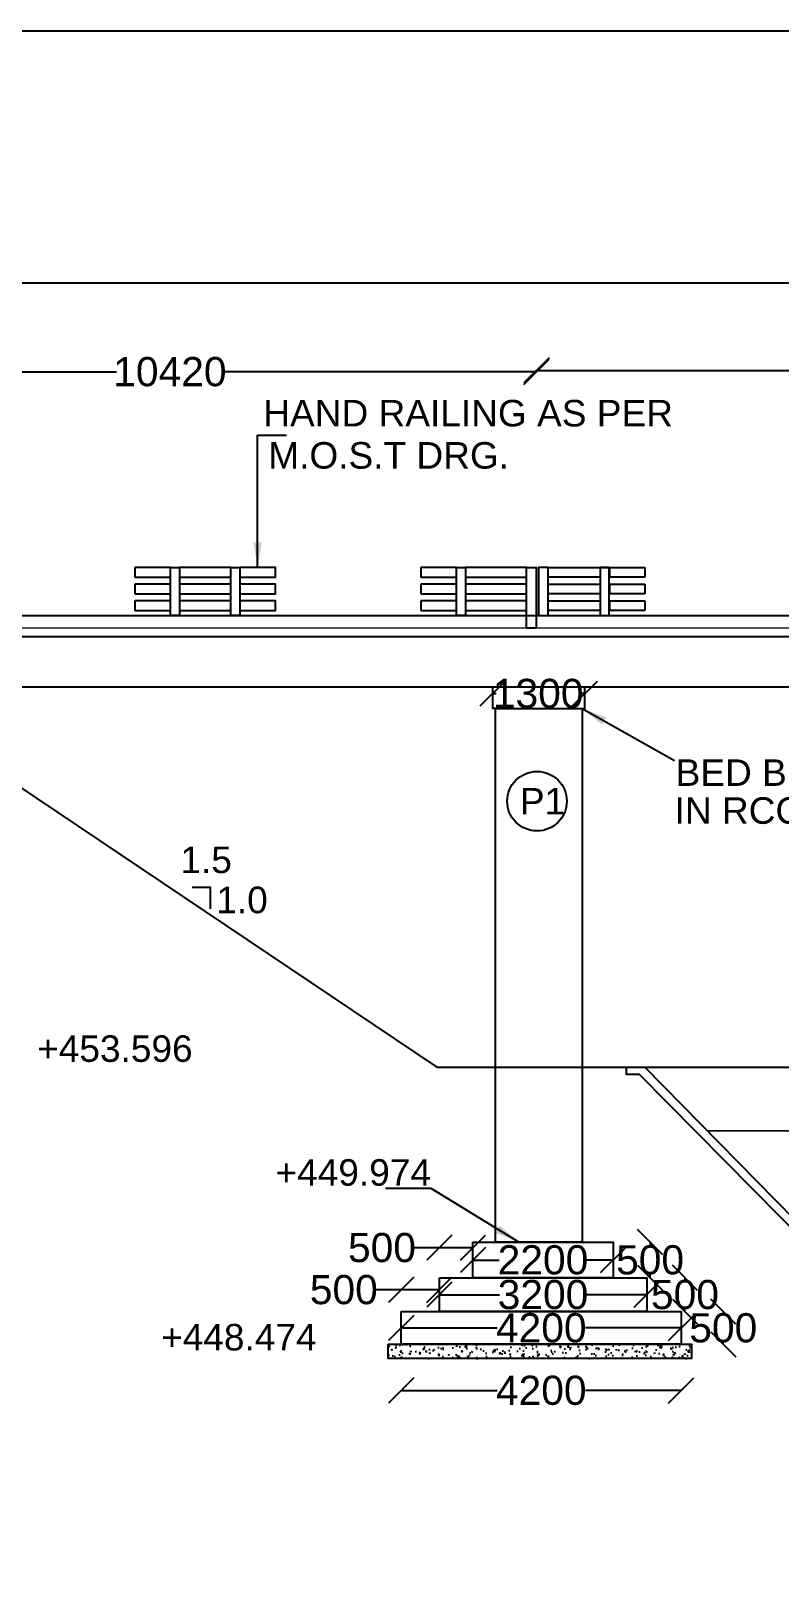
# Model space of a CAD drawing. Header units: millimetres. Extents: x 5124 to 3557214, y 2311 to 45955310.
# Drawn here: x 3533597 to 3536422, y 45949461 to 45955310 of the extents above; entities that cross this region are included whole.
import ezdxf

# ---------------------------------------------------------------- set-up
doc = ezdxf.new("R2010")
doc.units = ezdxf.units.MM
doc.header["$MEASUREMENT"] = 0
for name, color, linetype in [('DIMENSION', 7, 'Continuous'), ('DRAWING', 7, 'Continuous'), ('TEXT', 7, 'Continuous')]:
    doc.layers.add(name, color=color, linetype=linetype)
doc.styles.get("Standard").update_dxf_attribs({"font": 'arial.ttf', "height": 110})
doc.dimstyles.get("Standard").update_dxf_attribs({"dimtxt": 200, "dimasz": 110, "dimexe": 0.18, "dimexo": 0.0625, "dimgap": 0.09, "dimtad": 0, "dimtih": 1, "dimtoh": 1, "dimdec": 0, "dimzin": 0, "dimdsep": 46, "dimtxsty": 'Standard', "dimblk": 'OBLIQUE', "dimcen": 0.09, "dimse1": 1, "dimse2": 1, "dimadec": 0, "dimazin": 0, "dimtfac": 1, "dimtdec": 0, "dimtofl": 0, "dimtmove": 0, "dimatfit": 3, "dimfxl": 1, "dimtolj": 1, "dimtzin": 0, "dimarcsym": 0})

# ---------------------------------------------------------------- blocks, each defined once
blk = doc.blocks.new('_Oblique')
at = {"color": 0, "linetype": 'ByBlock', "lineweight": -2}
blk.add_line((-0.5, -0.5), (0.5, 0.5), dxfattribs=at)
blk = doc.blocks.new('*D36')
at = {"layer": 'Defpoints', "color": 0, "transparency": 16777216}
for p in [(3532738.7, 45954031.5), (3535503.6, 45954024.8), (3535503.6, 45954011.7)]:
    blk.add_point(p, dxfattribs=at)
at = {"layer": 'DIMENSION', "color": 0, "lineweight": -2, "transparency": 16777216}
for p, q in [((3532738.7, 45954024.8), (3533919.4, 45954024.8)), ((3535503.6, 45954024.8), (3534322.8, 45954024.8))]:
    blk.add_line(p, q, dxfattribs=at)
at = {"layer": 'DIMENSION', "color": 0, "lineweight": -2, "transparency": 16777216, "xscale": 95, "yscale": 95, "zscale": 95, "rotation": 180}
blk.add_blockref('_Oblique', (3532738.7, 45954024.8), dxfattribs=at)
at = {"layer": 'DIMENSION', "color": 0, "lineweight": -2, "transparency": 16777216, "xscale": 95, "yscale": 95, "zscale": 95}
blk.add_blockref('_Oblique', (3535503.6, 45954024.8), dxfattribs=at)
at = {"layer": 'DIMENSION', "color": 0, "transparency": 16777216, "insert": (3534121.1, 45954024.8), "char_height": 110, "attachment_point": 5}
blk.add_mtext('\\A1;10420', dxfattribs=at)
blk = doc.blocks.new('*D37')
at = {"layer": 'Defpoints', "color": 0, "transparency": 16777216}
for p in [(3535503.6, 45954011.7), (3538269.7, 45954030.2), (3538269.7, 45953362)]:
    blk.add_point(p, dxfattribs=at)
at = {"layer": 'DIMENSION', "color": 0, "lineweight": -2, "transparency": 16777216}
for p, q in [((3535503.6, 45954030.2), (3536684.9, 45954030.2)), ((3538269.7, 45954030.2), (3537088.4, 45954030.2))]:
    blk.add_line(p, q, dxfattribs=at)
at = {"layer": 'DIMENSION', "color": 0, "lineweight": -2, "transparency": 16777216, "xscale": 95, "yscale": 95, "zscale": 95, "rotation": 180}
blk.add_blockref('_Oblique', (3535503.6, 45954030.2), dxfattribs=at)
at = {"layer": 'DIMENSION', "color": 0, "lineweight": -2, "transparency": 16777216, "xscale": 95, "yscale": 95, "zscale": 95}
blk.add_blockref('_Oblique', (3538269.7, 45954030.2), dxfattribs=at)
at = {"layer": 'DIMENSION', "color": 0, "transparency": 16777216, "insert": (3536886.6, 45954030.2), "char_height": 110, "attachment_point": 5}
blk.add_mtext('\\A1;10420', dxfattribs=at)
blk = doc.blocks.new('*D38')
at = {"layer": 'Defpoints', "color": 0, "transparency": 16777216}
for p in [(3535263.8, 45950675.1), (3535792.3, 45950675.1), (3535792.3, 45950675.1)]:
    blk.add_point(p, dxfattribs=at)
at = {"layer": 'DIMENSION', "color": 0, "lineweight": -2, "transparency": 16777216}
for p, q in [((3535263.8, 45950675.1), (3535363, 45950675.1)), ((3535792.3, 45950675.1), (3535693.1, 45950675.1))]:
    blk.add_line(p, q, dxfattribs=at)
at = {"layer": 'DIMENSION', "color": 0, "lineweight": -2, "transparency": 16777216, "xscale": 95, "yscale": 95, "zscale": 95, "rotation": 180}
blk.add_blockref('_Oblique', (3535263.8, 45950675.1), dxfattribs=at)
at = {"layer": 'DIMENSION', "color": 0, "lineweight": -2, "transparency": 16777216, "xscale": 95, "yscale": 95, "zscale": 95}
blk.add_blockref('_Oblique', (3535792.3, 45950675.1), dxfattribs=at)
at = {"layer": 'DIMENSION', "color": 0, "transparency": 16777216, "insert": (3535528, 45950675.1), "char_height": 110, "attachment_point": 5}
blk.add_mtext('\\A1;2200', dxfattribs=at)
blk = doc.blocks.new('*D39')
at = {"layer": 'Defpoints', "color": 0, "transparency": 16777216}
for p in [(3535137.2, 45950544.2), (3535918.9, 45950544.2), (3535918.9, 45950544.2)]:
    blk.add_point(p, dxfattribs=at)
at = {"layer": 'DIMENSION', "color": 0, "lineweight": -2, "transparency": 16777216}
for p, q in [((3535137.2, 45950544.2), (3535363.9, 45950544.2)), ((3535918.9, 45950544.2), (3535692.2, 45950544.2))]:
    blk.add_line(p, q, dxfattribs=at)
at = {"layer": 'DIMENSION', "color": 0, "lineweight": -2, "transparency": 16777216, "xscale": 95, "yscale": 95, "zscale": 95, "rotation": 180}
blk.add_blockref('_Oblique', (3535137.2, 45950544.2), dxfattribs=at)
at = {"layer": 'DIMENSION', "color": 0, "lineweight": -2, "transparency": 16777216, "xscale": 95, "yscale": 95, "zscale": 95}
blk.add_blockref('_Oblique', (3535918.9, 45950544.2), dxfattribs=at)
at = {"layer": 'DIMENSION', "color": 0, "transparency": 16777216, "insert": (3535528.1, 45950544.2), "char_height": 110, "attachment_point": 5}
blk.add_mtext('\\A1;3200', dxfattribs=at)
blk = doc.blocks.new('*D40')
at = {"layer": 'Defpoints', "color": 0, "transparency": 16777216}
for p in [(3534993.3, 45950418.8), (3536049.2, 45950418.8), (3536049.2, 45950418.8)]:
    blk.add_point(p, dxfattribs=at)
at = {"layer": 'DIMENSION', "color": 0, "lineweight": -2, "transparency": 16777216}
for p, q in [((3534993.3, 45950418.8), (3535354.9, 45950418.8)), ((3536049.2, 45950418.8), (3535687.6, 45950418.8))]:
    blk.add_line(p, q, dxfattribs=at)
at = {"layer": 'DIMENSION', "color": 0, "lineweight": -2, "transparency": 16777216, "xscale": 95, "yscale": 95, "zscale": 95, "rotation": 180}
blk.add_blockref('_Oblique', (3534993.3, 45950418.8), dxfattribs=at)
at = {"layer": 'DIMENSION', "color": 0, "lineweight": -2, "transparency": 16777216, "xscale": 95, "yscale": 95, "zscale": 95}
blk.add_blockref('_Oblique', (3536049.2, 45950418.8), dxfattribs=at)
at = {"layer": 'DIMENSION', "color": 0, "transparency": 16777216, "insert": (3535521.3, 45950418.8), "char_height": 110, "attachment_point": 5}
blk.add_mtext('\\A1;4200', dxfattribs=at)
blk = doc.blocks.new('*D41')
at = {"layer": 'Defpoints', "color": 0, "transparency": 16777216}
for p in [(3534993.3, 45950357.1), (3536049.2, 45950357.1), (3536049.2, 45950183)]:
    blk.add_point(p, dxfattribs=at)
at = {"layer": 'DIMENSION', "color": 0, "lineweight": -2, "transparency": 16777216}
for p, q in [((3534993.3, 45950183), (3535354.9, 45950183)), ((3536049.2, 45950183), (3535687.6, 45950183))]:
    blk.add_line(p, q, dxfattribs=at)
at = {"layer": 'DIMENSION', "color": 0, "lineweight": -2, "transparency": 16777216, "xscale": 95, "yscale": 95, "zscale": 95, "rotation": 180}
blk.add_blockref('_Oblique', (3534993.3, 45950183), dxfattribs=at)
at = {"layer": 'DIMENSION', "color": 0, "lineweight": -2, "transparency": 16777216, "xscale": 95, "yscale": 95, "zscale": 95}
blk.add_blockref('_Oblique', (3536049.2, 45950183), dxfattribs=at)
at = {"layer": 'DIMENSION', "color": 0, "transparency": 16777216, "insert": (3535521.3, 45950183), "char_height": 110, "attachment_point": 5}
blk.add_mtext('\\A1;4200', dxfattribs=at)
blk = doc.blocks.new('*D42')
at = {"layer": 'Defpoints', "color": 0, "transparency": 16777216}
for p in [(3535918.9, 45950608.1), (3535918.9, 45950480.4), (3536063.2, 45950480.4)]:
    blk.add_point(p, dxfattribs=at)
at = {"layer": 'DIMENSION', "color": 0, "lineweight": -2, "transparency": 16777216}
for p, q in [((3536063.2, 45950608.1), (3536063.2, 45950600.5)), ((3536063.2, 45950480.4), (3536063.2, 45950488))]:
    blk.add_line(p, q, dxfattribs=at)
at = {"layer": 'DIMENSION', "color": 0, "lineweight": -2, "transparency": 16777216, "xscale": 95, "yscale": 95, "zscale": 95}
for p, rotation in [((3536063.2, 45950608.1), 90), ((3536063.2, 45950480.4), 270)]:
    blk.add_blockref('_Oblique', p, dxfattribs=dict(at, rotation=rotation))
at = {"layer": 'DIMENSION', "color": 0, "transparency": 16777216, "insert": (3536063.2, 45950544.2), "char_height": 110, "attachment_point": 5}
blk.add_mtext('\\A1;500', dxfattribs=at)
blk = doc.blocks.new('*D43')
at = {"layer": 'Defpoints', "color": 0, "transparency": 16777216}
for p in [(3536049.2, 45950480.4), (3536049.2, 45950357.1), (3536207.7, 45950357.1)]:
    blk.add_point(p, dxfattribs=at)
at = {"layer": 'DIMENSION', "color": 0, "lineweight": -2, "transparency": 16777216}
for p, q in [((3536207.7, 45950480.4), (3536207.7, 45950475)), ((3536207.7, 45950357.1), (3536207.7, 45950362.5))]:
    blk.add_line(p, q, dxfattribs=at)
at = {"layer": 'DIMENSION', "color": 0, "lineweight": -2, "transparency": 16777216, "xscale": 95, "yscale": 95, "zscale": 95}
for p, rotation in [((3536207.7, 45950480.4), 90), ((3536207.7, 45950357.1), 270)]:
    blk.add_blockref('_Oblique', p, dxfattribs=dict(at, rotation=rotation))
at = {"layer": 'DIMENSION', "color": 0, "transparency": 16777216, "insert": (3536207.7, 45950418.8), "char_height": 110, "attachment_point": 5}
blk.add_mtext('\\A1;500', dxfattribs=at)
blk = doc.blocks.new('*D44')
at = {"layer": 'Defpoints', "color": 0, "transparency": 16777216}
for p in [(3534993.3, 45950562.8), (3534993.3, 45950480.4), (3535137.2, 45950480.4)]:
    blk.add_point(p, dxfattribs=at)
at = {"layer": 'DIMENSION', "color": 0, "lineweight": -2, "transparency": 16777216}
for p, q in [((3534993.3, 45950562.8), (3534898.3, 45950562.8)), ((3535137.2, 45950562.8), (3534993.3, 45950562.8))]:
    blk.add_line(p, q, dxfattribs=at)
at = {"layer": 'DIMENSION', "color": 0, "lineweight": -2, "transparency": 16777216, "xscale": 95, "yscale": 95, "zscale": 95, "rotation": 180}
blk.add_blockref('_Oblique', (3534993.3, 45950562.8), dxfattribs=at)
at = {"layer": 'DIMENSION', "color": 0, "lineweight": -2, "transparency": 16777216, "xscale": 95, "yscale": 95, "zscale": 95}
blk.add_blockref('_Oblique', (3535137.2, 45950562.8), dxfattribs=at)
at = {"layer": 'DIMENSION', "color": 0, "transparency": 16777216, "insert": (3534776.9, 45950562.8), "char_height": 110, "attachment_point": 5}
blk.add_mtext('\\A1;500', dxfattribs=at)
blk = doc.blocks.new('*D45')
at = {"layer": 'Defpoints', "color": 0, "transparency": 16777216}
for p in [(3535137.2, 45950721.4), (3535137.2, 45950608.1), (3535263.8, 45950608.1)]:
    blk.add_point(p, dxfattribs=at)
at = {"layer": 'DIMENSION', "color": 0, "lineweight": -2, "transparency": 16777216}
for p, q in [((3535137.2, 45950721.4), (3535042.2, 45950721.4)), ((3535263.8, 45950721.4), (3535137.2, 45950721.4))]:
    blk.add_line(p, q, dxfattribs=at)
at = {"layer": 'DIMENSION', "color": 0, "lineweight": -2, "transparency": 16777216, "xscale": 95, "yscale": 95, "zscale": 95, "rotation": 180}
blk.add_blockref('_Oblique', (3535137.2, 45950721.4), dxfattribs=at)
at = {"layer": 'DIMENSION', "color": 0, "lineweight": -2, "transparency": 16777216, "xscale": 95, "yscale": 95, "zscale": 95}
blk.add_blockref('_Oblique', (3535263.8, 45950721.4), dxfattribs=at)
at = {"layer": 'DIMENSION', "color": 0, "transparency": 16777216, "insert": (3534920.8, 45950721.4), "char_height": 110, "attachment_point": 5}
blk.add_mtext('\\A1;500', dxfattribs=at)
blk = doc.blocks.new('*D46')
at = {"layer": 'Defpoints', "color": 0, "transparency": 16777216}
for p in [(3535792.3, 45950742.2), (3535931.8, 45950742.2), (3535792.3, 45950608.1)]:
    blk.add_point(p, dxfattribs=at)
at = {"layer": 'DIMENSION', "color": 0, "lineweight": -2, "transparency": 16777216}
for p, q in [((3535931.8, 45950742.2), (3535931.8, 45950731.4)), ((3535931.8, 45950608.1), (3535931.8, 45950618.9))]:
    blk.add_line(p, q, dxfattribs=at)
at = {"layer": 'DIMENSION', "color": 0, "lineweight": -2, "transparency": 16777216, "xscale": 95, "yscale": 95, "zscale": 95}
for p, rotation in [((3535931.8, 45950742.2), 90), ((3535931.8, 45950608.1), 270)]:
    blk.add_blockref('_Oblique', p, dxfattribs=dict(at, rotation=rotation))
at = {"layer": 'DIMENSION', "color": 0, "transparency": 16777216, "insert": (3535931.8, 45950675.1), "char_height": 110, "attachment_point": 5}
blk.add_mtext('\\A1;500', dxfattribs=at)
blk = doc.blocks.new('*D65')
at = {"layer": 'Defpoints', "color": 0, "transparency": 16777216}
for p in [(3535337.6, 45952792.6), (3535685.7, 45952811.2), (3535685.7, 45952796)]:
    blk.add_point(p, dxfattribs=at)
at = {"layer": 'DIMENSION', "color": 0, "lineweight": -2, "transparency": 16777216}
for p, q in [((3535337.6, 45952811.2), (3535350.8, 45952811.2)), ((3535685.7, 45952811.2), (3535668.8, 45952811.2))]:
    blk.add_line(p, q, dxfattribs=at)
at = {"layer": 'DIMENSION', "color": 0, "lineweight": -2, "transparency": 16777216, "xscale": 95, "yscale": 95, "zscale": 95, "rotation": 180}
blk.add_blockref('_Oblique', (3535337.6, 45952811.2), dxfattribs=at)
at = {"layer": 'DIMENSION', "color": 0, "lineweight": -2, "transparency": 16777216, "xscale": 95, "yscale": 95, "zscale": 95}
blk.add_blockref('_Oblique', (3535685.7, 45952811.2), dxfattribs=at)
at = {"layer": 'DIMENSION', "color": 0, "transparency": 16777216, "insert": (3535509.8, 45952811.2), "char_height": 110, "attachment_point": 5}
blk.add_mtext('\\A1;1300', dxfattribs=at)
blk = doc.blocks.new('*D99')
at = {"layer": 'Defpoints', "color": 0, "transparency": 16777216}
for p in [(3543800.7, 45954360.5), (3532738.7, 45954261.4), (3543800.7, 45954024.8)]:
    blk.add_point(p, dxfattribs=at)
at = {"layer": 'DIMENSION', "color": 0, "lineweight": -2, "transparency": 16777216}
for p, q in [((3532738.7, 45954360.5), (3536996.6, 45954360.5)), ((3543800.7, 45954360.5), (3539542.9, 45954360.5))]:
    blk.add_line(p, q, dxfattribs=at)
at = {"layer": 'DIMENSION', "color": 0, "lineweight": -2, "transparency": 16777216, "xscale": 95, "yscale": 95, "zscale": 95, "rotation": 180}
blk.add_blockref('_Oblique', (3532738.7, 45954360.5), dxfattribs=at)
at = {"layer": 'DIMENSION', "color": 0, "lineweight": -2, "transparency": 16777216, "xscale": 95, "yscale": 95, "zscale": 95}
blk.add_blockref('_Oblique', (3543800.7, 45954360.5), dxfattribs=at)
at = {"layer": 'DIMENSION', "color": 0, "transparency": 16777216, "insert": (3538269.7, 45954360.5), "char_height": 110, "attachment_point": 5}
blk.add_mtext('\\A1;4 SPANS OF 10.420M C/C(41.680M)', dxfattribs=at)

msp = doc.modelspace()

# ---------------------------------------------------------------- hatches: boundary and pattern name
at = {"layer": 'DRAWING'}
h = msp.add_hatch(dxfattribs=at)
h.set_pattern_fill('AR-CONC', color=256, scale=10, style=0)
h.set_pattern_definition([(50, (0, 0), (71.72601826, -6.2752135), [7.5, -82.5]), (355, (0, 0), (-13.87513336, 75.21921337), [6, -66]), (100.4514, (5.98, -0.52), (57.85093817, 68.94395421), [6.374019, -70.1142112]), (46.1842, (0, 20), (106.72410486, -16.55190143), [11.25, -123.75]), (96.6356, (8.89, 18.62), (93.46627055, 97.4117871), [9.5610288, -105.1713]), (351.1842, (0, 20), (93.46619451, 97.4118601), [9, -99]), (21, (10, 15), (59.69070521, -40.26188907), [7.5, -82.5]), (326, (10, 15), (24.33153319, 72.5150045), [6, -66]), (71.4514, (14.974, 11.645), (84.02226286, 32.25304967), [6.374019, -70.1142112]), (37.5, (0, 0), (1.215985532, 33.289385383), [0, -65.2, 0, -67, 0, -66.25]), (7.5, (0, 0), (26.306953744, 39.441171188), [0, -38.2, 0, -63.7, 0, -25.25]), (327.5, (-22.3, 0), (53.382243617, -2.255487173), [0, -25, 0, -78, 0, -103.5]), (317.5, (-32.3, 0), (58.318616934, 10.010498233), [0, -32.5, 0, -51.8, 0, -73.5])])
h.paths.add_polyline_path([(3536088.5, 45950357.1), (3534944.2, 45950357.1), (3534944.2, 45950303.1), (3536088.5, 45950303.1)])

# ---------------------------------------------------------------- linework, layer by layer
at = {"layer": 'DIMENSION'}
for points in [[(3535349.4, 45952755), (3535338.7, 45952755), (3535338.7, 45952837.1)], [(3535675, 45952755), (3535685.7, 45952755), (3535685.7, 45952837.1)]]:
    msp.add_lwpolyline(points, dxfattribs=at)
at = {"layer": 'DRAWING'}
for points in [[(3556853.4, 45955310.1), (3526763.5, 45955310.1), (3526763.5, 45927254.1), (3556853.4, 45927254.1)], [(3534156.7, 45953105.2), (3534123, 45953105.2), (3534123, 45953287), (3534156.7, 45953287)], [(3534384.5, 45953105.2), (3534350.9, 45953105.2), (3534350.9, 45953287), (3534384.5, 45953287)], [(3535235.3, 45953105.2), (3535201.6, 45953105.2), (3535201.6, 45953287), (3535235.3, 45953287)], [(3535466.1, 45953286.9), (3535235.3, 45953286.9), (3535235.3, 45953250.5), (3535466.1, 45953250.5)], [(3535501.9, 45953058.4), (3535466.1, 45953058.4), (3535466.1, 45953286.9), (3535501.9, 45953286.9)], [(3535744.1, 45953105.2), (3535777.8, 45953105.2), (3535777.8, 45953287), (3535744.1, 45953287)], [(3535466.1, 45953224.5), (3535235.3, 45953224.5), (3535235.3, 45953188.1), (3535466.1, 45953188.1)], [(3535466.1, 45953161.1), (3535235.3, 45953161.1), (3535235.3, 45953124.7), (3535466.1, 45953124.7)], [(3535263.8, 45950742.2), (3535792.3, 45950742.2), (3535792.3, 45950608.1), (3535263.8, 45950608.1)], [(3535137.2, 45950608.1), (3535918.9, 45950608.1), (3535918.9, 45950480.4), (3535137.2, 45950480.4)], [(3534993.3, 45950480.4), (3536049.2, 45950480.4), (3536049.2, 45950357.1), (3534993.3, 45950357.1)], [(3534944.2, 45950357.1), (3536088.5, 45950357.1), (3536088.5, 45950303.1), (3534944.2, 45950303.1)]]:
    msp.add_lwpolyline(points, close=True, dxfattribs=at)
for points in [[(3533988.3, 45953250.5), (3534123, 45953250.5), (3534123, 45953286.9), (3533988.3, 45953286.9)], [(3533988.3, 45953286.9), (3533988.3, 45953250.5)], [(3534156.7, 45953250.5), (3534350.9, 45953250.5), (3534350.9, 45953286.9), (3534156.7, 45953286.9)], [(3534384.5, 45953250.5), (3534519.2, 45953250.5), (3534519.2, 45953286.9), (3534384.5, 45953286.9)], [(3535066.9, 45953250.5), (3535201.6, 45953250.5), (3535201.6, 45953286.9), (3535066.9, 45953286.9)], [(3535066.9, 45953286.9), (3535066.9, 45953250.5)], [(3535547.3, 45953105.2), (3535547.3, 45953286.9), (3535511.5, 45953286.9), (3535511.5, 45953105.2)], [(3535744.1, 45953250.5), (3535547.3, 45953250.5), (3535547.3, 45953286.9), (3535778.1, 45953286.9), (3535778.1, 45953250.5), (3535777.8, 45953250.5)], [(3535912.4, 45953250.5), (3535777.8, 45953250.5), (3535777.8, 45953286.9), (3535912.4, 45953286.9)], [(3535912.4, 45953286.9), (3535912.4, 45953250.5)], [(3533988.3, 45953188.1), (3534123, 45953188.1), (3534123, 45953224.5), (3533988.3, 45953224.5)], [(3533988.3, 45953224.5), (3533988.3, 45953188.1)], [(3534156.7, 45953188.1), (3534350.9, 45953188.1), (3534350.9, 45953224.5), (3534156.7, 45953224.5)], [(3534384.5, 45953188.1), (3534519.2, 45953188.1), (3534519.2, 45953224.5), (3534384.5, 45953224.5)], [(3535066.9, 45953188.1), (3535201.6, 45953188.1), (3535201.6, 45953224.5), (3535066.9, 45953224.5)], [(3535066.9, 45953224.5), (3535066.9, 45953188.1)], [(3535744.1, 45953188.1), (3535547.3, 45953188.1), (3535547.3, 45953224.5), (3535744.1, 45953224.5)], [(3535912.4, 45953188.1), (3535777.8, 45953188.1), (3535777.8, 45953224.5), (3535912.4, 45953224.5)], [(3535777.8, 45953224.5), (3535778.1, 45953224.5), (3535778.1, 45953188.1), (3535777.8, 45953188.1)], [(3535912.4, 45953224.5), (3535912.4, 45953188.1)], [(3533988.3, 45953124.7), (3534123, 45953124.7), (3534123, 45953161.1), (3533988.3, 45953161.1)], [(3533988.3, 45953161.1), (3533988.3, 45953124.7)], [(3534156.7, 45953124.7), (3534350.9, 45953124.7), (3534350.9, 45953161.1), (3534156.7, 45953161.1)], [(3534384.5, 45953124.7), (3534519.2, 45953124.7), (3534519.2, 45953161.1), (3534384.5, 45953161.1)], [(3535066.9, 45953124.7), (3535201.6, 45953124.7), (3535201.6, 45953161.1), (3535066.9, 45953161.1)], [(3535066.9, 45953161.1), (3535066.9, 45953124.7)], [(3535744.1, 45953124.7), (3535547.3, 45953124.7), (3535547.3, 45953161.1), (3535744.1, 45953161.1)], [(3535912.4, 45953124.7), (3535777.8, 45953124.7), (3535777.8, 45953161.1), (3535912.4, 45953161.1)], [(3535777.8, 45953161.1), (3535778.1, 45953161.1), (3535778.1, 45953124.7), (3535777.8, 45953124.7)], [(3535912.4, 45953161.1), (3535912.4, 45953124.7)], [(3532748.5, 45953105.2), (3543790.9, 45953105.2)], [(3532662.3, 45953058.4), (3535127.8, 45951402.5), (3538269.7, 45951402.5)], [(3538269.7, 45953025.4), (3532738.7, 45953025.4)], [(3532908, 45952837.1), (3538269.7, 45952837.1)], [(3535675.3, 45952755), (3535675.3, 45950742.2), (3535349.4, 45950742.2), (3535349.4, 45952755)], [(3535349.4, 45952755), (3535675.3, 45952755)], [(3534205.6, 45952081.8), (3534272.4, 45952081.8), (3534272.4, 45951999.2)], [(3535841.2, 45951402.5), (3535841.2, 45951375.6), (3535891.1, 45951375.6), (3536958.9, 45950294.9), (3538269.7, 45950294.9)], [(3535911.8, 45951402.5), (3536968.3, 45950327.6), (3538269.7, 45950327.6)], [(3538269.7, 45951158.8), (3536147.5, 45951162.7)]]:
    msp.add_lwpolyline(points, dxfattribs=at)
at = {"layer": 'DRAWING', "const_width": 5}
msp.add_lwpolyline([(3538269.7, 45953058.4), (3531763.9, 45953058.4)], dxfattribs=at)
at = {"layer": 'DRAWING'}
msp.add_circle((3535505.4, 45952405.5), 112.3, dxfattribs=at)

# ---------------------------------------------------------------- texts
at = {"layer": 'TEXT'}
for s, p in [('HAND RAILING AS PER ', (3534473.3, 45953818.9)), ('M.O.S.T DRG.', (3534492, 45953659.8)), ('BED BLOCK', (3536028.1, 45952463.3)), ('IN RCC M25', (3536024.2, 45952320.2)), ('1.5', (3534160.5, 45952134.4)), ('1.0', (3534296, 45951983.1)), ('+453.596', (3533620.4, 45951422.4)), ('+449.974', (3534519.2, 45950955.4)), ('+448.474', (3534087.7, 45950334))]:
    msp.add_text(s, height=100, dxfattribs=at).set_placement(p)
at = {"layer": 'TEXT', "insert": (3535440.8, 45952455.5), "char_height": 100, "width": 483.458, "attachment_point": 1}
msp.add_mtext('P1', dxfattribs=at)

# ---------------------------------------------------------------- dimensions: what is measured, and where the dimension line sits
at = {"layer": 'DIMENSION'}
for base, p1, p2, text, picture, middle in [((3543800.7, 45954360.5), (3532738.7, 45954261.4), (3543800.7, 45954024.8), '4 SPANS OF 10.420M C/C(41.680M)', '*D99', (3538269.7, 45954360.5)), ((3535503.6, 45954024.8), (3532738.7, 45954031.5), (3535503.6, 45954011.7), '10420', '*D36', (3534121.1, 45954024.8)), ((3538269.7, 45954030.2), (3535503.6, 45954011.7), (3538269.7, 45953362), '10420', '*D37', (3536886.6, 45954030.2)), ((3535137.2, 45950721.4), (3535263.8, 45950608.1), (3535137.2, 45950608.1), '500', '*D45', (3534920.8, 45950721.4)), ((3535792.3, 45950675.1), (3535263.8, 45950675.1), (3535792.3, 45950675.1), '2200', '*D38', (3535528, 45950675.1)), ((3534993.3, 45950562.8), (3535137.2, 45950480.4), (3534993.3, 45950480.4), '500', '*D44', (3534776.9, 45950562.8)), ((3535918.9, 45950544.2), (3535137.2, 45950544.2), (3535918.9, 45950544.2), '3200', '*D39', (3535528.1, 45950544.2)), ((3536049.2, 45950418.8), (3534993.3, 45950418.8), (3536049.2, 45950418.8), '4200', '*D40', (3535521.3, 45950418.8)), ((3536049.2, 45950183), (3534993.3, 45950357.1), (3536049.2, 45950357.1), '4200', '*D41', (3535521.3, 45950183))]:
    dim = msp.add_linear_dim(base=base, p1=p1, p2=p2, text=text, dimstyle='Standard', override={"dimasz": 95, "dimarcsym": 1}, dxfattribs=at)
    dim.commit()
    dim.dimension.update_dxf_attribs({"geometry": picture, "text_midpoint": middle})
dim = msp.add_linear_dim(base=(3535685.7, 45952811.2), p1=(3535337.6, 45952792.6), p2=(3535685.7, 45952796), text='1300', dimstyle='Standard', override={"dimasz": 95, "dimarcsym": 1}, dxfattribs=at)
dim.commit()
dim.dimension.update_dxf_attribs({"geometry": '*D65', "text_midpoint": (3535509.8, 45952811.2), "dimtype": 160})
for base, p1, p2, picture, middle in [((3535931.8, 45950742.2), (3535792.3, 45950608.1), (3535792.3, 45950742.2), '*D46', (3535931.8, 45950675.1)), ((3536063.2, 45950480.4), (3535918.9, 45950608.1), (3535918.9, 45950480.4), '*D42', (3536063.2, 45950544.2)), ((3536207.7, 45950357.1), (3536049.2, 45950480.4), (3536049.2, 45950357.1), '*D43', (3536207.7, 45950418.8))]:
    dim = msp.add_linear_dim(base=base, p1=p1, p2=p2, angle=90, text='500', dimstyle='Standard', override={"dimasz": 95, "dimarcsym": 1}, dxfattribs=at)
    dim.commit()
    dim.dimension.update_dxf_attribs({"geometry": picture, "text_midpoint": middle})

# ---------------------------------------------------------------- leaders
for points in [[(3534451.9, 45953286.9), (3534451.9, 45953786.3), (3534560.6, 45953786.3)], [(3535675.3, 45952755), (3536024, 45952558.4)], [(3535437, 45950742.2), (3535106.1, 45950945.1), (3534933.9, 45950945.1)]]:
    msp.add_leader(points, dimstyle='Standard', override={"dimasz": 95, "dimgap": 0.09, "dimtad": 0, "dimarcsym": 1}, dxfattribs=at)

doc.saveas('drawing.dxf')
